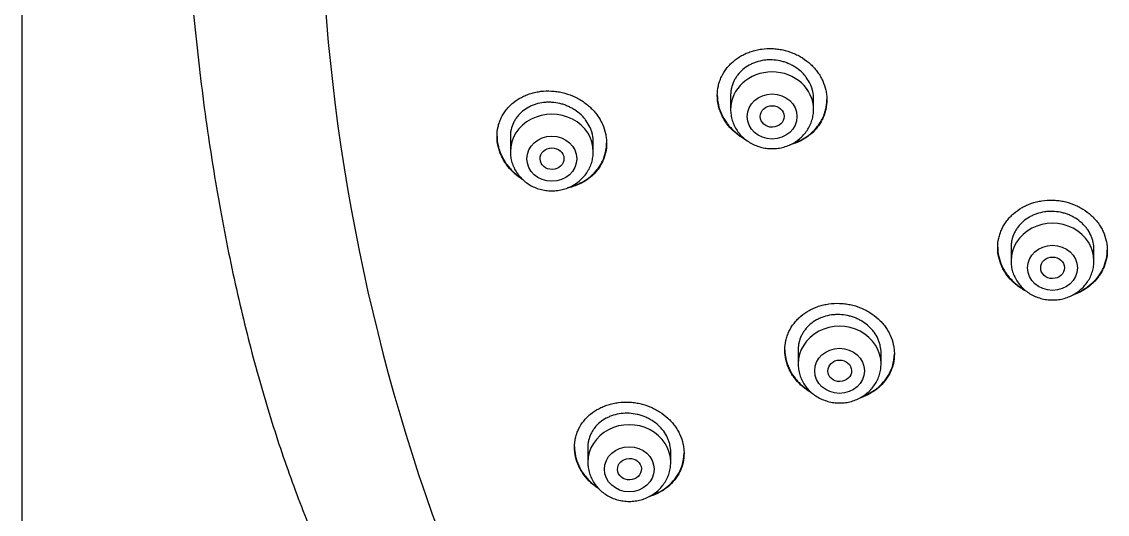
# Model space of a CAD drawing. Header units: millimetres. Extents: x 169 to 4368, y -1049 to 1924.
# Drawn here: x 453.024 to 456.689, y 1179.761 to 1181.424 of the extents above; entities that cross this region are included whole.
import ezdxf

# ---------------------------------------------------------------- set-up
doc = ezdxf.new("R2010")
doc.units = ezdxf.units.MM

msp = doc.modelspace()

# ---------------------------------------------------------------- linework, layer by layer
for p, q in [((453.0235, 1203.3108), (453.0235, 1166.2949)), ((453.0235, 1203.3108), (453.0235, 1166.4008)), ((455.417, 1181.1752), (455.417, 1181.1274)), ((455.697, 1181.1274), (455.697, 1181.1638)), ((454.6733, 1181.0358), (454.6733, 1180.9848)), ((454.9533, 1180.9848), (454.9533, 1181.0182)), ((456.3637, 1180.6623), (456.3637, 1180.6164)), ((456.6437, 1180.6164), (456.6437, 1180.6548)), ((455.6449, 1180.3161), (455.6449, 1180.2686)), ((455.9249, 1180.2686), (455.9249, 1180.3056)), ((454.9348, 1179.9863), (454.9348, 1179.9363)), ((455.2148, 1179.9363), (455.2148, 1179.9708))]:
    msp.add_line(p, q)
for centre, radius, start, end in [((460.6683, 1181.9754), 6.6389, 179.84359, 199.48791), ((457.4824, 1180.9474), 3.294, 201.1188, 212.8614)]:
    msp.add_arc(centre, radius, start, end)
for centre, major_axis, start_param, end_param in [((455.557, 1181.1274), (-0.14, 0), 3.141598, 6.283185), ((454.8133, 1180.9848), (0.14, 0), 0, 3.141598), ((456.5037, 1180.6164), (0.14, 0), 0, 3.141593), ((455.7849, 1180.2686), (0.14, 0), 0, 3.141593), ((455.0748, 1179.9363), (0.14, 0), 0, 3.141598)]:
    msp.add_ellipse(centre, major_axis=major_axis, ratio=0.906308, start_param=start_param, end_param=end_param)
for centre, major_axis, ratio in [((455.557, 1181.1038), (-0.084, 0), 0.906308), ((455.5575, 1181.1039), (0.0402, 0.0005), 0.902582), ((454.8133, 1180.9612), (0.084, 0), 0.906308), ((454.814, 1180.9614), (0.0404, 0.0009), 0.89891), ((456.5037, 1180.5928), (-0.084, 0), 0.906308), ((456.5039, 1180.5929), (0.0401, 0.0003), 0.905509), ((455.7849, 1180.245), (-0.084, 0), 0.906308), ((455.7853, 1180.2452), (0.0401, 0.0009), 0.903893), ((455.0748, 1179.9127), (-0.084, 0), 0.906308), ((455.0755, 1179.9131), (0.0403, 0.0017), 0.901335)]:
    msp.add_ellipse(centre, major_axis=major_axis, ratio=ratio)
for points, knots in [([(454.4037, 1185.8197), (454.3837, 1185.7924), (454.35, 1185.7447), (454.2947, 1185.6617), (454.2432, 1185.5784), (454.192, 1185.49), (454.1431, 1185.3993), (454.0956, 1185.3045), (454.0499, 1185.2063), (454.0057, 1185.1041), (453.9633, 1184.9979), (453.9225, 1184.8874), (453.8836, 1184.7726), (453.8463, 1184.6531), (453.811, 1184.5288), (453.7775, 1184.3996), (453.746, 1184.2654), (453.7165, 1184.126), (453.6892, 1183.9814), (453.6641, 1183.8316), (453.6414, 1183.6767), (453.6212, 1183.5168), (453.6036, 1183.3521), (453.5888, 1183.1831), (453.5767, 1183.0103), (453.5677, 1182.8342), (453.5616, 1182.6558), (453.5587, 1182.4758), (453.5589, 1182.2953), (453.5623, 1182.1154), (453.5687, 1181.9369), (453.5782, 1181.7609), (453.5907, 1181.588), (453.6061, 1181.419), (453.6241, 1181.2542), (453.6448, 1181.0943), (453.668, 1180.9393), (453.6936, 1180.7896), (453.7214, 1180.645), (453.7514, 1180.5056), (453.7834, 1180.3715), (453.8175, 1180.2423), (453.8534, 1180.1183), (453.8913, 1179.9987), (453.9306, 1179.8845), (453.9724, 1179.7734), (454.0146, 1179.669), (454.0602, 1179.5654), (454.0882, 1179.5059), (454.1049, 1179.4718)], [0, 0, 0, 0, 0.013707, 0.028239, 0.043047, 0.058182, 0.073661, 0.089521, 0.105819, 0.122574, 0.139831, 0.157629, 0.17598, 0.194931, 0.214557, 0.234815, 0.255804, 0.277485, 0.299914, 0.323078, 0.34698, 0.371602, 0.396913, 0.422855, 0.449374, 0.47635, 0.5037, 0.531273, 0.558922, 0.586484, 0.613836, 0.64083, 0.667343, 0.69331, 0.718619, 0.743266, 0.767165, 0.790356, 0.812776, 0.834488, 0.85546, 0.875736, 0.895362, 0.914311, 0.932681, 0.950459, 0.9677, 0.984447, 1, 1, 1, 1]), ([(455.372, 1181.1747), (455.372, 1181.1857), (455.3732, 1181.1964), (455.3768, 1181.2122), (455.3782, 1181.2174), (455.3818, 1181.2277), (455.3838, 1181.2328), (455.3908, 1181.2476), (455.3965, 1181.2569), (455.4066, 1181.2701), (455.4102, 1181.2743), (455.418, 1181.2824), (455.422, 1181.2863), (455.4348, 1181.2972), (455.4441, 1181.3037), (455.4593, 1181.3122), (455.4645, 1181.3148), (455.4752, 1181.3195), (455.4861, 1181.3237), (455.4974, 1181.3269), (455.5089, 1181.3296), (455.5149, 1181.3307), (455.5327, 1181.3331), (455.5447, 1181.3337), (455.5628, 1181.333), (455.5688, 1181.3325), (455.5809, 1181.331), (455.5869, 1181.33), (455.6047, 1181.3261), (455.6162, 1181.3226), (455.633, 1181.3157), (455.6386, 1181.3132), (455.6493, 1181.3076), (455.6545, 1181.3046), (455.6695, 1181.2951), (455.6789, 1181.2878), (455.6919, 1181.2757), (455.696, 1181.2715), (455.7037, 1181.2628), (455.7109, 1181.2539), (455.7171, 1181.2443), (455.7229, 1181.2345), (455.7255, 1181.2294), (455.7325, 1181.214), (455.736, 1181.2035), (455.7396, 1181.1874), (455.7405, 1181.1819), (455.7417, 1181.171), (455.742, 1181.1655), (455.742, 1181.1492), (455.7409, 1181.1385), (455.7373, 1181.1225), (455.7358, 1181.1172), (455.7323, 1181.1069), (455.7282, 1181.0969), (455.7231, 1181.0873), (455.7174, 1181.0779), (455.7142, 1181.0733), (455.7041, 1181.0601), (455.6964, 1181.052), (455.6836, 1181.041), (455.6791, 1181.0375), (455.6697, 1181.031), (455.6648, 1181.0279), (455.6498, 1181.0194), (455.6392, 1181.0147), (455.6238, 1181.0096), (455.6196, 1181.0084), (455.6153, 1181.0073)], [0, 0, 0, 0, 0.044697, 0.044697, 0.067046, 0.067046, 0.089394, 0.089394, 0.134091, 0.134091, 0.15644, 0.15644, 0.178788, 0.178788, 0.223485, 0.223485, 0.245834, 0.245834, 0.268182, 0.290531, 0.290531, 0.312879, 0.312879, 0.357576, 0.357576, 0.379925, 0.379925, 0.402273, 0.402273, 0.44697, 0.44697, 0.469319, 0.469319, 0.491667, 0.491667, 0.536364, 0.536364, 0.558713, 0.558713, 0.581061, 0.60341, 0.60341, 0.625759, 0.625759, 0.670456, 0.670456, 0.692804, 0.692804, 0.715153, 0.715153, 0.75985, 0.75985, 0.782198, 0.782198, 0.804547, 0.826895, 0.826895, 0.849244, 0.849244, 0.893941, 0.893941, 0.916289, 0.916289, 0.938638, 0.938638, 0.983335, 0.983335, 1, 1, 1, 1]), ([(455.697, 1181.1638), (455.697, 1181.1721), (455.6961, 1181.1803), (455.6934, 1181.1925), (455.6923, 1181.1965), (455.6896, 1181.2045), (455.6881, 1181.2085), (455.6828, 1181.2202), (455.6785, 1181.2276), (455.6708, 1181.2381), (455.6681, 1181.2416), (455.6622, 1181.2482), (455.6591, 1181.2514), (455.6494, 1181.2604), (455.6423, 1181.2659), (455.6308, 1181.2732), (455.6268, 1181.2755), (455.6188, 1181.2797), (455.6105, 1181.2835), (455.6019, 1181.2866), (455.5931, 1181.2893), (455.5886, 1181.2905), (455.5751, 1181.2934), (455.5661, 1181.2946), (455.5524, 1181.2951), (455.5478, 1181.2951), (455.5387, 1181.2946), (455.5341, 1181.2942), (455.5207, 1181.2923), (455.512, 1181.2903), (455.4993, 1181.2861), (455.4951, 1181.2845), (455.487, 1181.2809), (455.4831, 1181.279), (455.4717, 1181.2726), (455.4647, 1181.2677), (455.4516, 1181.2566), (455.4458, 1181.2505), (455.4382, 1181.2406), (455.4358, 1181.2371), (455.4315, 1181.2301), (455.4295, 1181.2264), (455.4242, 1181.2152), (455.4215, 1181.2074), (455.4188, 1181.1954), (455.4182, 1181.1914), (455.4173, 1181.1831), (455.417, 1181.179), (455.417, 1181.1749), (455.417, 1181.1749), (455.417, 1181.1749)], [0, 0, 0, 0, 0.062492, 0.062492, 0.093738, 0.093738, 0.124984, 0.124984, 0.187476, 0.187476, 0.218723, 0.218723, 0.249969, 0.249969, 0.312461, 0.312461, 0.343707, 0.343707, 0.374953, 0.406199, 0.406199, 0.437445, 0.437445, 0.499937, 0.499937, 0.531183, 0.531183, 0.562429, 0.562429, 0.624922, 0.624922, 0.656168, 0.656168, 0.687414, 0.687414, 0.749906, 0.749906, 0.812398, 0.812398, 0.843644, 0.843644, 0.87489, 0.87489, 0.937382, 0.937382, 0.968629, 0.968629, 0.999875, 0.999875, 1, 1, 1, 1]), ([(454.6283, 1181.0368), (454.6283, 1181.0478), (454.6295, 1181.0585), (454.633, 1181.0741), (454.6345, 1181.0793), (454.638, 1181.0894), (454.6401, 1181.0945), (454.6471, 1181.109), (454.6528, 1181.1181), (454.6629, 1181.1308), (454.6665, 1181.1349), (454.6743, 1181.1428), (454.6783, 1181.1465), (454.6911, 1181.157), (454.7004, 1181.1632), (454.7155, 1181.1712), (454.7207, 1181.1736), (454.7313, 1181.178), (454.7421, 1181.1819), (454.7534, 1181.1848), (454.7649, 1181.1872), (454.7708, 1181.1882), (454.7886, 1181.1903), (454.8006, 1181.1906), (454.8186, 1181.1896), (454.8246, 1181.189), (454.8367, 1181.1872), (454.8427, 1181.1861), (454.8605, 1181.1819), (454.872, 1181.1782), (454.8888, 1181.1711), (454.8943, 1181.1684), (454.9051, 1181.1627), (454.9103, 1181.1597), (454.9254, 1181.1499), (454.9348, 1181.1426), (454.9478, 1181.1303), (454.9519, 1181.126), (454.9597, 1181.1172), (454.9669, 1181.1081), (454.9732, 1181.0985), (454.979, 1181.0886), (454.9816, 1181.0834), (454.9887, 1181.0679), (454.9922, 1181.0573), (454.9958, 1181.0412), (454.9967, 1181.0357), (454.998, 1181.0247), (454.9983, 1181.0192), (454.9983, 1181.0029), (454.9971, 1180.9922), (454.9935, 1180.9763), (454.992, 1180.971), (454.9885, 1180.9608), (454.9844, 1180.9508), (454.9792, 1180.9413), (454.9735, 1180.932), (454.9703, 1180.9275), (454.9602, 1180.9144), (454.9525, 1180.9065), (454.9397, 1180.8958), (454.9352, 1180.8924), (454.9258, 1180.886), (454.9209, 1180.8831), (454.9058, 1180.8749), (454.8952, 1180.8705), (454.8785, 1180.8653), (454.8727, 1180.8638), (454.8664, 1180.8624), (454.866, 1180.8623), (454.8655, 1180.8622)], [0, 0, 0, 0, 0.044362, 0.044362, 0.066542, 0.066542, 0.088723, 0.088723, 0.133085, 0.133085, 0.155266, 0.155266, 0.177446, 0.177446, 0.221808, 0.221808, 0.243989, 0.243989, 0.26617, 0.28835, 0.28835, 0.310531, 0.310531, 0.354893, 0.354893, 0.377074, 0.377074, 0.399254, 0.399254, 0.443616, 0.443616, 0.465797, 0.465797, 0.487977, 0.487977, 0.532339, 0.532339, 0.55452, 0.55452, 0.576701, 0.598881, 0.598881, 0.621062, 0.621062, 0.665424, 0.665424, 0.687605, 0.687605, 0.709785, 0.709785, 0.754147, 0.754147, 0.776328, 0.776328, 0.798509, 0.820689, 0.820689, 0.84287, 0.84287, 0.887232, 0.887232, 0.909413, 0.909413, 0.931593, 0.931593, 0.975955, 0.975955, 0.998136, 0.998136, 1, 1, 1, 1]), ([(455.372, 1181.1757), (455.3721, 1181.1651), (455.3733, 1181.1546), (455.3768, 1181.1388), (455.3782, 1181.1335), (455.3818, 1181.1229), (455.3839, 1181.1176), (455.3908, 1181.1022), (455.3966, 1181.0924), (455.4067, 1181.0785), (455.4103, 1181.0739), (455.4181, 1181.0651), (455.4221, 1181.0609), (455.435, 1181.0489), (455.4443, 1181.0417), (455.4566, 1181.0338), (455.4588, 1181.0325), (455.4611, 1181.0311)], [0, 0, 0, 0, 0.1866909, 0.1866909, 0.2831487, 0.2831487, 0.3796065, 0.3796065, 0.5725221, 0.5725221, 0.6689799, 0.6689799, 0.7654376, 0.7654376, 0.9583532, 0.9583532, 1, 1, 1, 1]), ([(455.469, 1181.0246), (455.4641, 1181.0272), (455.4593, 1181.03), (455.4497, 1181.0361), (455.4448, 1181.0396), (455.4353, 1181.0469), (455.4308, 1181.0507), (455.4179, 1181.0627), (455.4103, 1181.0714), (455.4001, 1181.0854), (455.3969, 1181.0903), (455.3912, 1181.1001), (455.386, 1181.1101), (455.3819, 1181.1205), (455.3783, 1181.1311), (455.3768, 1181.1364), (455.3732, 1181.1527), (455.372, 1181.1637), (455.372, 1181.1747)], [0, 0, 0, 0, 0.084858, 0.084858, 0.176372, 0.176372, 0.267886, 0.267886, 0.450915, 0.450915, 0.542429, 0.542429, 0.633943, 0.725457, 0.725457, 0.816972, 0.816972, 1, 1, 1, 1]), ([(455.6263, 1181.0126), (455.6268, 1181.0127), (455.6273, 1181.0129), (455.6333, 1181.0149), (455.6388, 1181.017), (455.6495, 1181.0217), (455.6547, 1181.0243), (455.6697, 1181.0327), (455.6791, 1181.0392), (455.6963, 1181.054), (455.704, 1181.0621), (455.7141, 1181.0752), (455.7172, 1181.0798), (455.7229, 1181.0892), (455.7256, 1181.094), (455.7325, 1181.1089), (455.7361, 1181.1191), (455.7396, 1181.1349), (455.7405, 1181.1403), (455.7417, 1181.1508), (455.742, 1181.1559), (455.742, 1181.161)], [0, 0, 0, 0, 0.006888, 0.006888, 0.09011, 0.09011, 0.173333, 0.173333, 0.339778, 0.339778, 0.506223, 0.506223, 0.589445, 0.589445, 0.672668, 0.672668, 0.839113, 0.839113, 0.922335, 0.922335, 1, 1, 1, 1]), ([(454.9533, 1181.0182), (454.9533, 1181.0265), (454.9523, 1181.0347), (454.9496, 1181.047), (454.9485, 1181.051), (454.9458, 1181.0591), (454.9443, 1181.0631), (454.9389, 1181.0748), (454.9346, 1181.0823), (454.9269, 1181.093), (454.9241, 1181.0965), (454.9182, 1181.1032), (454.9151, 1181.1064), (454.9054, 1181.1156), (454.8983, 1181.1212), (454.8867, 1181.1287), (454.8828, 1181.131), (454.8747, 1181.1353), (454.8664, 1181.1393), (454.8578, 1181.1425), (454.8491, 1181.1454), (454.8446, 1181.1466), (454.8311, 1181.1498), (454.822, 1181.1511), (454.8084, 1181.1519), (454.8038, 1181.152), (454.7947, 1181.1517), (454.7902, 1181.1514), (454.7768, 1181.1498), (454.7681, 1181.148), (454.7555, 1181.1441), (454.7513, 1181.1426), (454.7432, 1181.1393), (454.7393, 1181.1374), (454.728, 1181.1314), (454.721, 1181.1267), (454.7079, 1181.116), (454.7021, 1181.1101), (454.6945, 1181.1004), (454.6921, 1181.0971), (454.6878, 1181.0901), (454.6858, 1181.0865), (454.6805, 1181.0755), (454.6778, 1181.0679), (454.6751, 1181.056), (454.6744, 1181.052), (454.6735, 1181.0438), (454.6733, 1181.0397), (454.6733, 1181.0355), (454.6733, 1181.0355), (454.6733, 1181.0355)], [0, 0, 0, 0, 0.062489, 0.062489, 0.093733, 0.093733, 0.124977, 0.124977, 0.187466, 0.187466, 0.21871, 0.21871, 0.249954, 0.249954, 0.312443, 0.312443, 0.343687, 0.343687, 0.374931, 0.406176, 0.406176, 0.43742, 0.43742, 0.499909, 0.499909, 0.531153, 0.531153, 0.562397, 0.562397, 0.624886, 0.624886, 0.65613, 0.65613, 0.687374, 0.687374, 0.749863, 0.749863, 0.812352, 0.812352, 0.843596, 0.843596, 0.87484, 0.87484, 0.937329, 0.937329, 0.968573, 0.968573, 0.999817, 0.999817, 1, 1, 1, 1]), ([(455.417, 1181.1274), (455.417, 1181.1207), (455.4179, 1181.1093), (455.4221, 1181.0903), (455.429, 1181.0729), (455.4386, 1181.0561), (455.4505, 1181.0409), (455.4647, 1181.0274), (455.4808, 1181.0161), (455.4984, 1181.0069), (455.5173, 1181.0002), (455.537, 1180.9962), (455.5571, 1180.9948), (455.5773, 1180.9962), (455.597, 1181.0003), (455.6159, 1181.007), (455.6336, 1181.0162), (455.6496, 1181.0277), (455.6638, 1181.0412), (455.6757, 1181.0564), (455.6852, 1181.0733), (455.6921, 1181.0908), (455.6961, 1181.1096), (455.697, 1181.1209), (455.697, 1181.1274)], [0, 0, 0, 0, 0.043723, 0.08855, 0.133515, 0.178674, 0.224062, 0.269684, 0.315523, 0.361546, 0.407709, 0.453968, 0.500279, 0.546601, 0.592892, 0.639107, 0.685199, 0.73112, 0.776832, 0.822308, 0.867548, 0.912577, 0.957444, 1, 1, 1, 1]), ([(454.6283, 1181.0378), (454.6283, 1181.0272), (454.6295, 1181.0166), (454.633, 1181.0007), (454.6345, 1180.9953), (454.6381, 1180.9846), (454.6402, 1180.9793), (454.6472, 1180.9637), (454.6529, 1180.9538), (454.6631, 1180.9395), (454.6668, 1180.9348), (454.6745, 1180.9259), (454.6786, 1180.9216), (454.6911, 1180.9096), (454.7, 1180.9024), (454.7097, 1180.8959)], [0, 0, 0, 0, 0.196717, 0.196717, 0.298201, 0.298201, 0.399686, 0.399686, 0.602654, 0.602654, 0.704139, 0.704139, 0.805623, 0.805623, 1, 1, 1, 1]), ([(454.7159, 1180.8898), (454.7143, 1180.8908), (454.7127, 1180.8918), (454.7061, 1180.8962), (454.7013, 1180.8997), (454.6918, 1180.9073), (454.6873, 1180.9113), (454.6744, 1180.9236), (454.6667, 1180.9325), (454.6565, 1180.9467), (454.6533, 1180.9517), (454.6475, 1180.9617), (454.6449, 1180.9668), (454.6379, 1180.9823), (454.6343, 1180.9929), (454.6295, 1181.0148), (454.6283, 1181.0258), (454.6283, 1181.0368)], [0, 0, 0, 0, 0.030402, 0.030402, 0.127362, 0.127362, 0.224321, 0.224321, 0.418241, 0.418241, 0.515201, 0.515201, 0.612161, 0.612161, 0.80608, 0.80608, 1, 1, 1, 1]), ([(454.8764, 1180.8669), (454.8789, 1180.8676), (454.8814, 1180.8683), (454.8894, 1180.8708), (454.8949, 1180.8728), (454.9056, 1180.8773), (454.9108, 1180.8797), (454.9258, 1180.8878), (454.9351, 1180.8941), (454.9524, 1180.9086), (454.9601, 1180.9165), (454.9702, 1180.9294), (454.9733, 1180.9339), (454.9791, 1180.9432), (454.9817, 1180.948), (454.9887, 1180.9627), (454.9923, 1180.9729), (454.9958, 1180.9887), (454.9968, 1180.994), (454.9979, 1181.0045), (454.9982, 1181.0095), (454.9983, 1181.0145)], [0, 0, 0, 0, 0.035343, 0.035343, 0.116262, 0.116262, 0.197181, 0.197181, 0.359019, 0.359019, 0.520857, 0.520857, 0.601777, 0.601777, 0.682696, 0.682696, 0.844534, 0.844534, 0.925453, 0.925453, 1, 1, 1, 1]), ([(454.6733, 1180.9848), (454.6733, 1180.9782), (454.6742, 1180.9668), (454.6783, 1180.9479), (454.6852, 1180.9304), (454.6947, 1180.9136), (454.7067, 1180.8985), (454.7208, 1180.8849), (454.7369, 1180.8735), (454.7545, 1180.8644), (454.7734, 1180.8577), (454.7931, 1180.8536), (454.8132, 1180.8523), (454.8334, 1180.8536), (454.8531, 1180.8577), (454.872, 1180.8644), (454.8897, 1180.8736), (454.9058, 1180.885), (454.9199, 1180.8985), (454.9319, 1180.9137), (454.9414, 1180.9306), (454.9483, 1180.9481), (454.9524, 1180.9669), (454.9533, 1180.9782), (454.9533, 1180.9848)], [0, 0, 0, 0, 0.043416, 0.088242, 0.133206, 0.178365, 0.223751, 0.269371, 0.315209, 0.361231, 0.407394, 0.453652, 0.499964, 0.546286, 0.592577, 0.638793, 0.684885, 0.730809, 0.776522, 0.822, 0.867242, 0.912272, 0.95714, 1, 1, 1, 1]), ([(456.3187, 1180.6611), (456.3187, 1180.672), (456.3199, 1180.6827), (456.3235, 1180.6984), (456.3249, 1180.7036), (456.3284, 1180.7139), (456.3305, 1180.719), (456.3375, 1180.7338), (456.3432, 1180.7431), (456.3532, 1180.7563), (456.3568, 1180.7606), (456.3646, 1180.7688), (456.3686, 1180.7727), (456.3814, 1180.7838), (456.3907, 1180.7904), (456.4059, 1180.7991), (456.4111, 1180.8017), (456.4218, 1180.8066), (456.4327, 1180.8109), (456.444, 1180.8142), (456.4556, 1180.8171), (456.4615, 1180.8183), (456.4794, 1180.821), (456.4914, 1180.8218), (456.5095, 1180.8213), (456.5155, 1180.8209), (456.5276, 1180.8196), (456.5337, 1180.8186), (456.5515, 1180.815), (456.563, 1180.8116), (456.5798, 1180.805), (456.5854, 1180.8026), (456.5961, 1180.7972), (456.6013, 1180.7943), (456.6164, 1180.7849), (456.6257, 1180.7779), (456.6387, 1180.766), (456.6428, 1180.7619), (456.6505, 1180.7533), (456.6577, 1180.7445), (456.6639, 1180.7351), (456.6696, 1180.7254), (456.6723, 1180.7204), (456.6793, 1180.7052), (456.6828, 1180.6948), (456.6863, 1180.6788), (456.6872, 1180.6734), (456.6884, 1180.6625), (456.6887, 1180.6571), (456.6887, 1180.6409), (456.6876, 1180.6302), (456.684, 1180.6144), (456.6825, 1180.6091), (456.679, 1180.5988), (456.675, 1180.5888), (456.6698, 1180.5792), (456.6641, 1180.5698), (456.661, 1180.5652), (456.6509, 1180.5519), (456.6432, 1180.5438), (456.6304, 1180.5326), (456.626, 1180.5291), (456.6166, 1180.5225), (456.6117, 1180.5193), (456.5966, 1180.5107), (456.586, 1180.5059), (456.5739, 1180.5017), (456.5731, 1180.5014), (456.5722, 1180.5011)], [0, 0, 0, 0, 0.045292, 0.045292, 0.067939, 0.067939, 0.090585, 0.090585, 0.135877, 0.135877, 0.158523, 0.158523, 0.18117, 0.18117, 0.226462, 0.226462, 0.249108, 0.249108, 0.271754, 0.294401, 0.294401, 0.317047, 0.317047, 0.362339, 0.362339, 0.384985, 0.384985, 0.407632, 0.407632, 0.452924, 0.452924, 0.47557, 0.47557, 0.498216, 0.498216, 0.543509, 0.543509, 0.566155, 0.566155, 0.588801, 0.611447, 0.611447, 0.634094, 0.634094, 0.679386, 0.679386, 0.702032, 0.702032, 0.724678, 0.724678, 0.769971, 0.769971, 0.792617, 0.792617, 0.815263, 0.837909, 0.837909, 0.860555, 0.860555, 0.905848, 0.905848, 0.928494, 0.928494, 0.95114, 0.95114, 0.996433, 0.996433, 1, 1, 1, 1]), ([(456.6437, 1180.6548), (456.6437, 1180.6631), (456.6428, 1180.6712), (456.6401, 1180.6833), (456.639, 1180.6873), (456.6364, 1180.6952), (456.6348, 1180.6992), (456.6295, 1180.7107), (456.6252, 1180.7179), (456.6176, 1180.7283), (456.6148, 1180.7317), (456.609, 1180.7382), (456.6059, 1180.7413), (456.5962, 1180.7502), (456.5891, 1180.7556), (456.5776, 1180.7627), (456.5736, 1180.765), (456.5655, 1180.769), (456.5573, 1180.7727), (456.5487, 1180.7757), (456.5399, 1180.7782), (456.5354, 1180.7794), (456.5219, 1180.7821), (456.5128, 1180.7831), (456.4991, 1180.7835), (456.4945, 1180.7834), (456.4853, 1180.7828), (456.4808, 1180.7823), (456.4673, 1180.7802), (456.4586, 1180.7781), (456.4459, 1180.7737), (456.4417, 1180.7721), (456.4336, 1180.7684), (456.4297, 1180.7664), (456.4184, 1180.7599), (456.4113, 1180.7549), (456.3982, 1180.7436), (456.3924, 1180.7375), (456.3848, 1180.7275), (456.3825, 1180.7241), (456.3781, 1180.717), (456.3762, 1180.7133), (456.3709, 1180.702), (456.3682, 1180.6943), (456.3656, 1180.6824), (456.3649, 1180.6783), (456.364, 1180.6701), (456.3637, 1180.6661), (456.3637, 1180.662), (456.3637, 1180.6619), (456.3637, 1180.6619)], [0, 0, 0, 0, 0.062493, 0.062493, 0.093739, 0.093739, 0.124985, 0.124985, 0.187478, 0.187478, 0.218724, 0.218724, 0.249971, 0.249971, 0.312463, 0.312463, 0.34371, 0.34371, 0.374956, 0.406202, 0.406202, 0.437449, 0.437449, 0.499941, 0.499941, 0.531188, 0.531188, 0.562434, 0.562434, 0.624927, 0.624927, 0.656173, 0.656173, 0.68742, 0.68742, 0.749912, 0.749912, 0.812405, 0.812405, 0.843651, 0.843651, 0.874898, 0.874898, 0.93739, 0.93739, 0.968637, 0.968637, 0.999883, 0.999883, 1, 1, 1, 1]), ([(456.3187, 1180.6621), (456.3188, 1180.6516), (456.32, 1180.6411), (456.3235, 1180.6255), (456.3249, 1180.6203), (456.3285, 1180.6098), (456.3305, 1180.6046), (456.3375, 1180.5894), (456.3432, 1180.5797), (456.3533, 1180.566), (456.3569, 1180.5615), (456.3647, 1180.5529), (456.3688, 1180.5488), (456.3816, 1180.537), (456.3909, 1180.53), (456.4038, 1180.522), (456.4065, 1180.5204), (456.4093, 1180.5188)], [0, 0, 0, 0, 0.1848121, 0.1848121, 0.280313, 0.280313, 0.3758138, 0.3758138, 0.5668156, 0.5668156, 0.6623165, 0.6623165, 0.7578173, 0.7578173, 0.9488191, 0.9488191, 1, 1, 1, 1]), ([(456.4171, 1180.5126), (456.4117, 1180.5153), (456.4064, 1180.5182), (456.3963, 1180.5245), (456.3914, 1180.5278), (456.3819, 1180.535), (456.3774, 1180.5388), (456.3646, 1180.5505), (456.3569, 1180.559), (456.3467, 1180.5728), (456.3436, 1180.5776), (456.3378, 1180.5873), (456.3326, 1180.5972), (456.3286, 1180.6074), (456.325, 1180.6178), (456.3235, 1180.6232), (456.3199, 1180.6393), (456.3187, 1180.6501), (456.3187, 1180.6611)], [0, 0, 0, 0, 0.092156, 0.092156, 0.18294, 0.18294, 0.273725, 0.273725, 0.455293, 0.455293, 0.546078, 0.546078, 0.636862, 0.727647, 0.727647, 0.818431, 0.818431, 1, 1, 1, 1]), ([(456.5818, 1180.5067), (456.5849, 1180.5079), (456.588, 1180.5092), (456.5964, 1180.513), (456.6015, 1180.5157), (456.6165, 1180.5242), (456.6259, 1180.5308), (456.6431, 1180.5458), (456.6508, 1180.5539), (456.6608, 1180.5671), (456.664, 1180.5716), (456.6697, 1180.581), (456.6723, 1180.5859), (456.6793, 1180.6008), (456.6828, 1180.611), (456.6863, 1180.6268), (456.6872, 1180.6321), (456.6884, 1180.6426), (456.6887, 1180.6476), (456.6887, 1180.6526)], [0, 0, 0, 0, 0.048851, 0.048851, 0.135848, 0.135848, 0.309843, 0.309843, 0.483838, 0.483838, 0.570836, 0.570836, 0.657833, 0.657833, 0.831828, 0.831828, 0.918826, 0.918826, 1, 1, 1, 1]), ([(456.3637, 1180.6164), (456.3637, 1180.6097), (456.3646, 1180.5983), (456.3688, 1180.5793), (456.3757, 1180.5619), (456.3853, 1180.5451), (456.3972, 1180.5299), (456.4114, 1180.5164), (456.4275, 1180.5051), (456.4451, 1180.4959), (456.464, 1180.4892), (456.4837, 1180.4852), (456.5039, 1180.4838), (456.524, 1180.4852), (456.5437, 1180.4893), (456.5626, 1180.496), (456.5803, 1180.5052), (456.5963, 1180.5167), (456.6105, 1180.5302), (456.6224, 1180.5454), (456.6319, 1180.5623), (456.6388, 1180.5798), (456.6428, 1180.5986), (456.6437, 1180.6099), (456.6437, 1180.6164)], [0, 0, 0, 0, 0.043723, 0.08855, 0.133515, 0.178674, 0.224062, 0.269684, 0.315523, 0.361546, 0.407709, 0.453968, 0.500279, 0.546601, 0.592892, 0.639107, 0.685199, 0.73112, 0.776832, 0.822308, 0.867548, 0.912577, 0.957444, 1, 1, 1, 1]), ([(455.5999, 1180.3153), (455.5999, 1180.3262), (455.6011, 1180.3368), (455.6047, 1180.3524), (455.6061, 1180.3576), (455.6097, 1180.3678), (455.6117, 1180.3728), (455.6187, 1180.3875), (455.6244, 1180.3967), (455.6344, 1180.4097), (455.638, 1180.414), (455.6458, 1180.422), (455.6498, 1180.4259), (455.6626, 1180.4367), (455.6719, 1180.4432), (455.687, 1180.4516), (455.6923, 1180.4542), (455.7029, 1180.4589), (455.7138, 1180.4631), (455.7251, 1180.4663), (455.7367, 1180.469), (455.7426, 1180.4701), (455.7605, 1180.4727), (455.7724, 1180.4733), (455.7905, 1180.4727), (455.7965, 1180.4722), (455.8087, 1180.4708), (455.8147, 1180.4698), (455.8325, 1180.466), (455.844, 1180.4626), (455.8608, 1180.4558), (455.8664, 1180.4533), (455.8771, 1180.4479), (455.8823, 1180.4449), (455.8974, 1180.4355), (455.9068, 1180.4284), (455.9198, 1180.4164), (455.9239, 1180.4123), (455.9316, 1180.4037), (455.9388, 1180.3948), (455.945, 1180.3854), (455.9508, 1180.3757), (455.9534, 1180.3707), (455.9604, 1180.3554), (455.964, 1180.3451), (455.9675, 1180.3291), (455.9684, 1180.3237), (455.9696, 1180.3129), (455.9699, 1180.3075), (455.9699, 1180.2914), (455.9688, 1180.2807), (455.9652, 1180.265), (455.9637, 1180.2597), (455.9602, 1180.2495), (455.9562, 1180.2396), (455.951, 1180.2301), (455.9453, 1180.2208), (455.9422, 1180.2163), (455.932, 1180.2031), (455.9244, 1180.1951), (455.9116, 1180.1842), (455.9072, 1180.1808), (455.8978, 1180.1742), (455.8929, 1180.1712), (455.8778, 1180.1628), (455.8672, 1180.1581), (455.8554, 1180.1541), (455.8547, 1180.1539), (455.854, 1180.1537)], [0, 0, 0, 0, 0.045325, 0.045325, 0.067988, 0.067988, 0.090651, 0.090651, 0.135976, 0.135976, 0.158638, 0.158638, 0.181301, 0.181301, 0.226626, 0.226626, 0.249289, 0.249289, 0.271952, 0.294614, 0.294614, 0.317277, 0.317277, 0.362602, 0.362602, 0.385265, 0.385265, 0.407927, 0.407927, 0.453253, 0.453253, 0.475915, 0.475915, 0.498578, 0.498578, 0.543903, 0.543903, 0.566566, 0.566566, 0.589228, 0.611891, 0.611891, 0.634554, 0.634554, 0.679879, 0.679879, 0.702541, 0.702541, 0.725204, 0.725204, 0.770529, 0.770529, 0.793192, 0.793192, 0.815855, 0.838517, 0.838517, 0.86118, 0.86118, 0.906505, 0.906505, 0.929168, 0.929168, 0.95183, 0.95183, 0.997156, 0.997156, 1, 1, 1, 1]), ([(455.9249, 1180.3056), (455.9249, 1180.3139), (455.924, 1180.322), (455.9213, 1180.334), (455.9202, 1180.338), (455.9176, 1180.346), (455.916, 1180.3499), (455.9107, 1180.3614), (455.9064, 1180.3687), (455.8987, 1180.3791), (455.896, 1180.3825), (455.8901, 1180.3891), (455.887, 1180.3922), (455.8773, 1180.4011), (455.8702, 1180.4065), (455.8587, 1180.4138), (455.8547, 1180.416), (455.8466, 1180.4201), (455.8383, 1180.4239), (455.8297, 1180.4269), (455.821, 1180.4296), (455.8165, 1180.4307), (455.8029, 1180.4336), (455.7939, 1180.4347), (455.7802, 1180.4351), (455.7756, 1180.4351), (455.7664, 1180.4346), (455.7619, 1180.4342), (455.7485, 1180.4323), (455.7397, 1180.4302), (455.7271, 1180.426), (455.7229, 1180.4244), (455.7148, 1180.4208), (455.7109, 1180.4189), (455.6995, 1180.4126), (455.6925, 1180.4077), (455.6794, 1180.3966), (455.6736, 1180.3905), (455.666, 1180.3807), (455.6637, 1180.3773), (455.6594, 1180.3703), (455.6574, 1180.3666), (455.6521, 1180.3555), (455.6494, 1180.3479), (455.6468, 1180.336), (455.6461, 1180.332), (455.6452, 1180.3239), (455.6449, 1180.3198), (455.6449, 1180.3157), (455.6449, 1180.3157), (455.6449, 1180.3157)], [0, 0, 0, 0, 0.062492, 0.062492, 0.093738, 0.093738, 0.124984, 0.124984, 0.187476, 0.187476, 0.218722, 0.218722, 0.249968, 0.249968, 0.31246, 0.31246, 0.343706, 0.343706, 0.374952, 0.406198, 0.406198, 0.437445, 0.437445, 0.499937, 0.499937, 0.531183, 0.531183, 0.562429, 0.562429, 0.624921, 0.624921, 0.656167, 0.656167, 0.687413, 0.687413, 0.749905, 0.749905, 0.812397, 0.812397, 0.843643, 0.843643, 0.874889, 0.874889, 0.937381, 0.937381, 0.968627, 0.968627, 0.999873, 0.999873, 1, 1, 1, 1]), ([(455.5999, 1180.3164), (455.6, 1180.3059), (455.6012, 1180.2955), (455.6047, 1180.2799), (455.6061, 1180.2746), (455.6097, 1180.2642), (455.6118, 1180.2589), (455.6187, 1180.2437), (455.6244, 1180.2341), (455.6346, 1180.2203), (455.6382, 1180.2158), (455.646, 1180.2071), (455.6501, 1180.203), (455.6629, 1180.1911), (455.6722, 1180.184), (455.6833, 1180.1771), (455.6841, 1180.1765), (455.685, 1180.176)], [0, 0, 0, 0, 0.191422, 0.191422, 0.290365, 0.290365, 0.389308, 0.389308, 0.587194, 0.587194, 0.686137, 0.686137, 0.78508, 0.78508, 0.982966, 0.982966, 1, 1, 1, 1]), ([(455.6917, 1180.17), (455.6886, 1180.1717), (455.6856, 1180.1735), (455.6776, 1180.1785), (455.6727, 1180.1819), (455.6632, 1180.1891), (455.6587, 1180.1929), (455.6458, 1180.2047), (455.6382, 1180.2133), (455.628, 1180.2271), (455.6248, 1180.2319), (455.6191, 1180.2416), (455.6139, 1180.2515), (455.6098, 1180.2618), (455.6062, 1180.2722), (455.6047, 1180.2775), (455.6011, 1180.2936), (455.5999, 1180.3044), (455.5999, 1180.3153)], [0, 0, 0, 0, 0.055548, 0.055548, 0.149993, 0.149993, 0.244439, 0.244439, 0.433329, 0.433329, 0.527774, 0.527774, 0.622219, 0.716664, 0.716664, 0.81111, 0.81111, 1, 1, 1, 1]), ([(455.8631, 1180.159), (455.8662, 1180.1601), (455.8693, 1180.1614), (455.8776, 1180.1651), (455.8828, 1180.1676), (455.8978, 1180.176), (455.9071, 1180.1825), (455.9244, 1180.1972), (455.932, 1180.2052), (455.942, 1180.2182), (455.9451, 1180.2227), (455.9509, 1180.232), (455.9535, 1180.2368), (455.9605, 1180.2515), (455.964, 1180.2616), (455.9675, 1180.2773), (455.9684, 1180.2826), (455.9696, 1180.293), (455.9699, 1180.298), (455.9699, 1180.3029)], [0, 0, 0, 0, 0.048978, 0.048978, 0.136004, 0.136004, 0.310056, 0.310056, 0.484108, 0.484108, 0.571134, 0.571134, 0.65816, 0.65816, 0.832211, 0.832211, 0.919237, 0.919237, 1, 1, 1, 1]), ([(455.6449, 1180.2686), (455.6449, 1180.2619), (455.6458, 1180.2505), (455.65, 1180.2315), (455.6569, 1180.2141), (455.6665, 1180.1973), (455.6784, 1180.1821), (455.6926, 1180.1686), (455.7087, 1180.1573), (455.7263, 1180.1481), (455.7452, 1180.1414), (455.7649, 1180.1374), (455.7851, 1180.136), (455.8052, 1180.1374), (455.8249, 1180.1415), (455.8438, 1180.1482), (455.8615, 1180.1574), (455.8775, 1180.1689), (455.8917, 1180.1824), (455.9036, 1180.1976), (455.9131, 1180.2145), (455.92, 1180.232), (455.924, 1180.2508), (455.9249, 1180.2621), (455.9249, 1180.2686)], [0, 0, 0, 0, 0.043723, 0.08855, 0.133515, 0.178674, 0.224062, 0.269684, 0.315523, 0.361546, 0.407709, 0.453968, 0.500279, 0.546601, 0.592892, 0.639107, 0.685199, 0.73112, 0.776832, 0.822308, 0.867548, 0.912577, 0.957444, 1, 1, 1, 1]), ([(454.8898, 1179.9869), (454.8898, 1179.9977), (454.891, 1180.0082), (454.8945, 1180.0236), (454.896, 1180.0287), (454.8995, 1180.0387), (454.9016, 1180.0436), (454.9086, 1180.058), (454.9142, 1180.067), (454.9243, 1180.0796), (454.9279, 1180.0837), (454.9356, 1180.0915), (454.9396, 1180.0952), (454.9524, 1180.1057), (454.9616, 1180.1118), (454.9767, 1180.1199), (454.9819, 1180.1224), (454.9925, 1180.1268), (455.0033, 1180.1307), (455.0146, 1180.1337), (455.0261, 1180.1362), (455.032, 1180.1372), (455.0499, 1180.1394), (455.0618, 1180.1399), (455.0798, 1180.139), (455.0859, 1180.1385), (455.098, 1180.1368), (455.104, 1180.1358), (455.1218, 1180.1318), (455.1334, 1180.1282), (455.1502, 1180.1213), (455.1558, 1180.1187), (455.1666, 1180.1131), (455.1718, 1180.1101), (455.1869, 1180.1006), (455.1963, 1180.0934), (455.2093, 1180.0813), (455.2135, 1180.0771), (455.2212, 1180.0685), (455.2285, 1180.0595), (455.2348, 1180.0501), (455.2405, 1180.0403), (455.2432, 1180.0353), (455.2502, 1180.02), (455.2538, 1180.0096), (455.2574, 1179.9936), (455.2583, 1179.9883), (455.2595, 1179.9774), (455.2598, 1179.972), (455.2598, 1179.956), (455.2586, 1179.9454), (455.2551, 1179.9298), (455.2536, 1179.9246), (455.2501, 1179.9145), (455.246, 1179.9046), (455.2408, 1179.8953), (455.2351, 1179.8861), (455.232, 1179.8817), (455.2218, 1179.8688), (455.2142, 1179.8609), (455.2015, 1179.8503), (455.197, 1179.847), (455.1876, 1179.8406), (455.1827, 1179.8377), (455.1677, 1179.8296), (455.1571, 1179.8251), (455.1447, 1179.8212), (455.1434, 1179.8209), (455.1422, 1179.8205)], [0, 0, 0, 0, 0.04522, 0.04522, 0.067829, 0.067829, 0.090439, 0.090439, 0.135659, 0.135659, 0.158269, 0.158269, 0.180878, 0.180878, 0.226098, 0.226098, 0.248708, 0.248708, 0.271318, 0.293927, 0.293927, 0.316537, 0.316537, 0.361757, 0.361757, 0.384367, 0.384367, 0.406976, 0.406976, 0.452196, 0.452196, 0.474806, 0.474806, 0.497416, 0.497416, 0.542635, 0.542635, 0.565245, 0.565245, 0.587855, 0.610465, 0.610465, 0.633074, 0.633074, 0.678294, 0.678294, 0.700904, 0.700904, 0.723514, 0.723514, 0.768733, 0.768733, 0.791343, 0.791343, 0.813953, 0.836563, 0.836563, 0.859172, 0.859172, 0.904392, 0.904392, 0.927002, 0.927002, 0.949612, 0.949612, 0.994831, 0.994831, 1, 1, 1, 1]), ([(455.2148, 1179.9708), (455.2148, 1179.979), (455.2139, 1179.9871), (455.2112, 1179.9992), (455.2101, 1180.0031), (455.2074, 1180.0111), (455.2058, 1180.015), (455.2005, 1180.0266), (455.1961, 1180.0339), (455.1885, 1180.0444), (455.1857, 1180.0478), (455.1798, 1180.0544), (455.1767, 1180.0576), (455.1669, 1180.0666), (455.1598, 1180.0721), (455.1483, 1180.0794), (455.1443, 1180.0817), (455.1362, 1180.0859), (455.1279, 1180.0898), (455.1193, 1180.0929), (455.1105, 1180.0957), (455.106, 1180.0969), (455.0925, 1180.0999), (455.0834, 1180.1011), (455.0652, 1180.102), (455.0559, 1180.1017), (455.0381, 1180.0994), (455.0294, 1180.0976), (455.0167, 1180.0936), (455.0126, 1180.0921), (455.0045, 1180.0887), (455.0006, 1180.0869), (454.9893, 1180.0808), (454.9823, 1180.0761), (454.9693, 1180.0654), (454.9635, 1180.0595), (454.9559, 1180.05), (454.9536, 1180.0467), (454.9492, 1180.0398), (454.9472, 1180.0362), (454.942, 1180.0253), (454.9393, 1180.0178), (454.9366, 1180.0061), (454.9359, 1180.0021), (454.935, 1179.9941), (454.9348, 1179.99), (454.9348, 1179.986), (454.9348, 1179.986), (454.9348, 1179.9859)], [0, 0, 0, 0, 0.062489, 0.062489, 0.093733, 0.093733, 0.124978, 0.124978, 0.187467, 0.187467, 0.218711, 0.218711, 0.249956, 0.249956, 0.312444, 0.312444, 0.343689, 0.343689, 0.374933, 0.406178, 0.406178, 0.437422, 0.437422, 0.499911, 0.499911, 0.5624, 0.5624, 0.624889, 0.624889, 0.656133, 0.656133, 0.687378, 0.687378, 0.749867, 0.749867, 0.812356, 0.812356, 0.8436, 0.8436, 0.874844, 0.874844, 0.937333, 0.937333, 0.968578, 0.968578, 0.999822, 0.999822, 1, 1, 1, 1]), ([(454.8898, 1179.988), (454.8899, 1179.9775), (454.8911, 1179.9671), (454.8945, 1179.9514), (454.896, 1179.9462), (454.8996, 1179.9356), (454.9017, 1179.9304), (454.9087, 1179.9151), (454.9144, 1179.9054), (454.9246, 1179.8914), (454.9283, 1179.8869), (454.936, 1179.8781), (454.9401, 1179.8739), (454.9516, 1179.8632), (454.9593, 1179.857), (454.9676, 1179.8513)], [0, 0, 0, 0, 0.202592, 0.202592, 0.306578, 0.306578, 0.410563, 0.410563, 0.618535, 0.618535, 0.72252, 0.72252, 0.826506, 0.826506, 1, 1, 1, 1]), ([(454.9723, 1179.8463), (454.9674, 1179.8494), (454.9627, 1179.8528), (454.9534, 1179.86), (454.9488, 1179.8639), (454.9359, 1179.876), (454.9282, 1179.8847), (454.918, 1179.8986), (454.9148, 1179.9035), (454.909, 1179.9133), (454.9064, 1179.9183), (454.8994, 1179.9335), (454.8958, 1179.9439), (454.891, 1179.9654), (454.8898, 1179.9762), (454.8898, 1179.9869)], [0, 0, 0, 0, 0.09675, 0.09675, 0.197111, 0.197111, 0.397834, 0.397834, 0.498195, 0.498195, 0.598556, 0.598556, 0.799278, 0.799278, 1, 1, 1, 1]), ([(455.1505, 1179.8252), (455.1545, 1179.8265), (455.1584, 1179.828), (455.1675, 1179.8319), (455.1726, 1179.8343), (455.1876, 1179.8424), (455.1969, 1179.8487), (455.2142, 1179.863), (455.2218, 1179.8708), (455.2319, 1179.8836), (455.235, 1179.888), (455.2407, 1179.8972), (455.2433, 1179.9019), (455.2503, 1179.9164), (455.2538, 1179.9264), (455.2574, 1179.942), (455.2583, 1179.9473), (455.2594, 1179.9575), (455.2597, 1179.9624), (455.2598, 1179.9672)], [0, 0, 0, 0, 0.0615026, 0.0615026, 0.147526, 0.147526, 0.3195728, 0.3195728, 0.4916197, 0.4916197, 0.5776431, 0.5776431, 0.6636665, 0.6636665, 0.8357133, 0.8357133, 0.9217367, 0.9217367, 1, 1, 1, 1]), ([(454.9348, 1179.9363), (454.9348, 1179.9297), (454.9357, 1179.9183), (454.9398, 1179.8994), (454.9467, 1179.8819), (454.9562, 1179.8651), (454.9682, 1179.85), (454.9824, 1179.8364), (454.9984, 1179.825), (455.0161, 1179.8159), (455.0349, 1179.8092), (455.0546, 1179.8051), (455.0748, 1179.8038), (455.0949, 1179.8051), (455.1146, 1179.8092), (455.1335, 1179.8159), (455.1512, 1179.8251), (455.1673, 1179.8365), (455.1815, 1179.85), (455.1934, 1179.8652), (455.2029, 1179.8821), (455.2098, 1179.8996), (455.2139, 1179.9184), (455.2148, 1179.9297), (455.2148, 1179.9363)], [0, 0, 0, 0, 0.043416, 0.088242, 0.133206, 0.178365, 0.223751, 0.269371, 0.315209, 0.361231, 0.407394, 0.453652, 0.499964, 0.546286, 0.592577, 0.638793, 0.684885, 0.730809, 0.776522, 0.822, 0.867242, 0.912272, 0.95714, 1, 1, 1, 1])]:
    msp.add_open_spline(points, degree=3, knots=knots)

doc.saveas('drawing.dxf')
